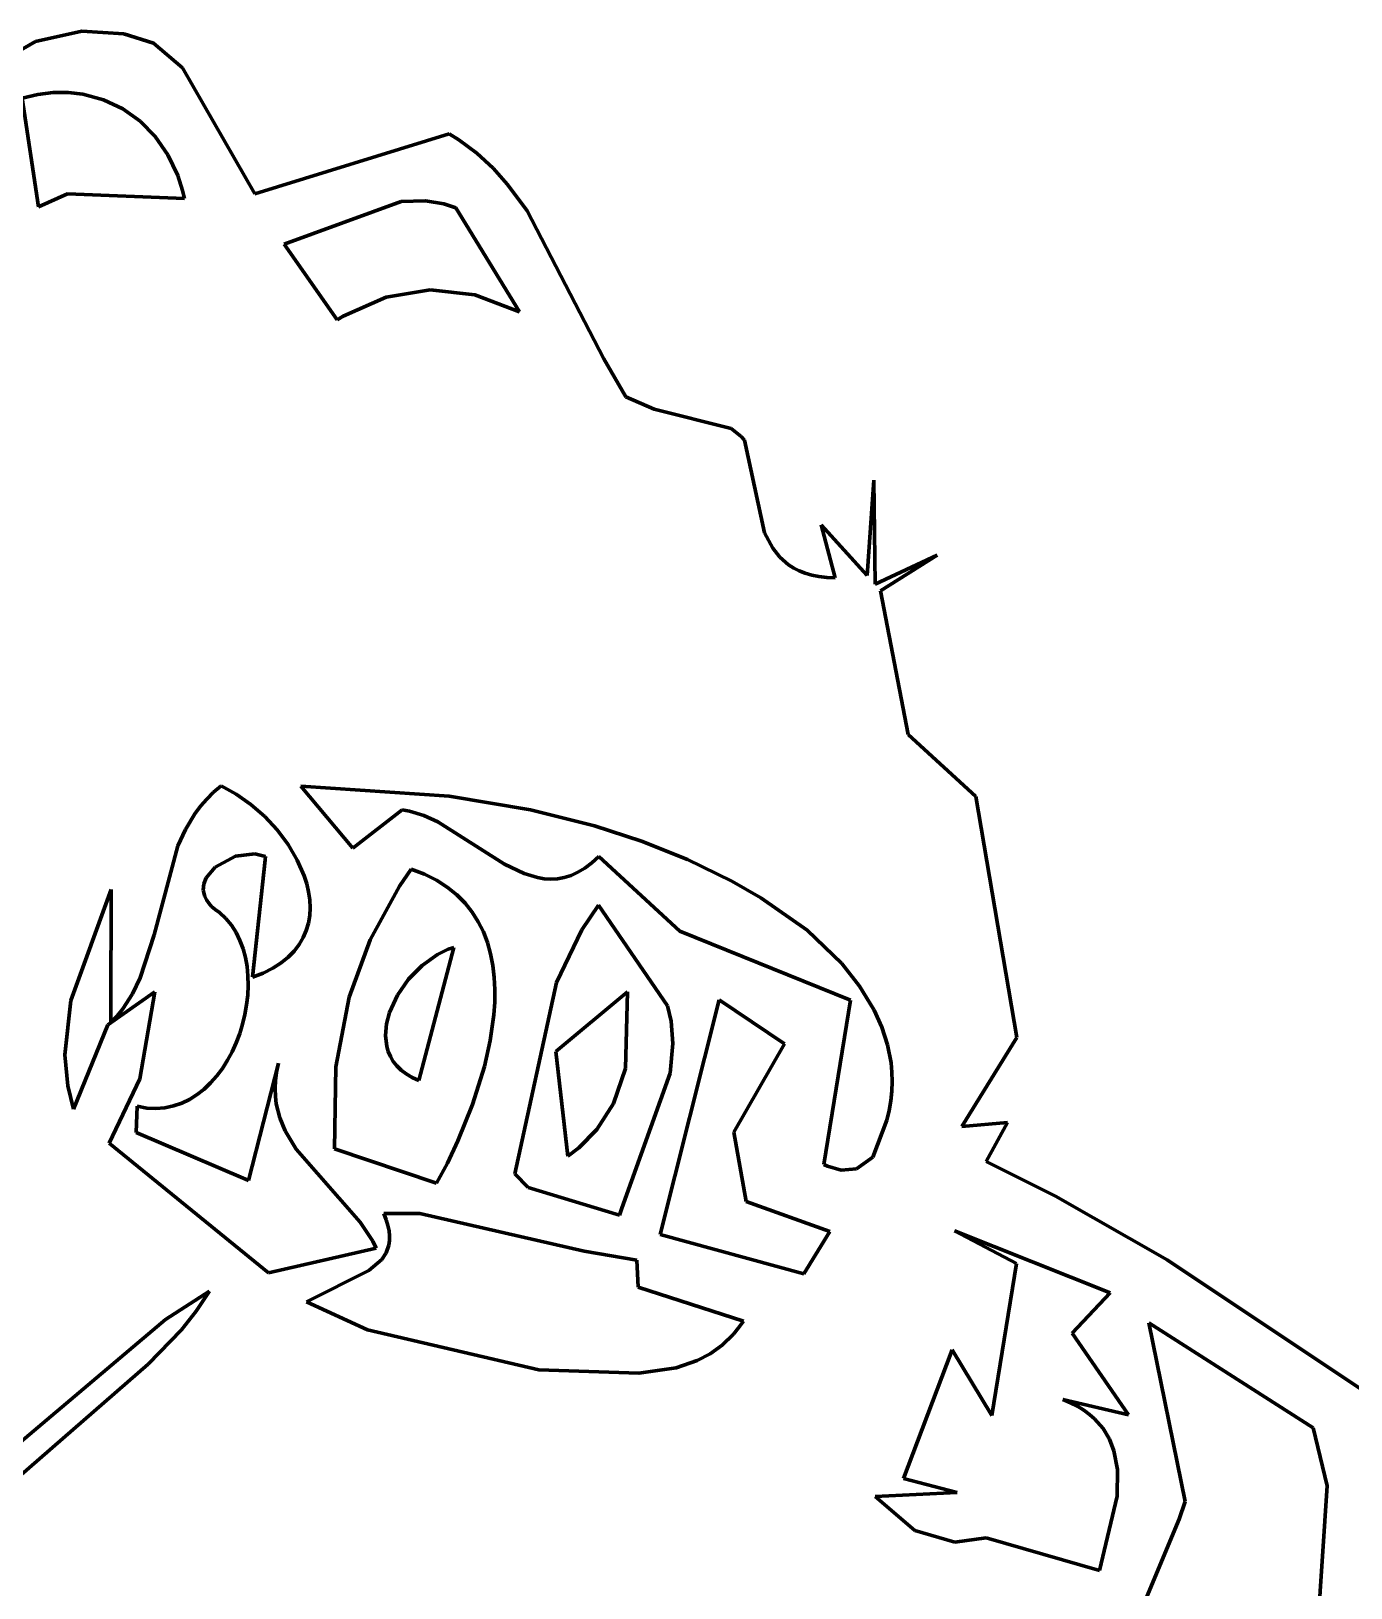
# Model space of a CAD drawing. Header units: millimetres. Extents: x 0 to 12.5, y 0 to 16.2.
# Drawn here: x 10.994 to 11.659, y 11.041 to 11.826 of the extents above; entities that cross this region are included whole.
import ezdxf

# ---------------------------------------------------------------- set-up
doc = ezdxf.new("R2010")
doc.units = ezdxf.units.MM
doc.layers.add('color#010101ff', color=7, linetype='CONTINUOUS', lineweight=100)
doc.layers.add('color#ffffffff', color=7, linetype='CONTINUOUS', lineweight=100)

msp = doc.modelspace()

# ---------------------------------------------------------------- linework, layer by layer
at = {"layer": 'color#010101ff'}
for p, q in [((10.99626, 11.8205), (11.01975, 11.8257)), ((11.01975, 11.8257), (11.0409, 11.8243)), ((11.0409, 11.8243), (11.05579, 11.81966)), ((10.97242, 11.80672), (10.99626, 11.8205)), ((11.05579, 11.81966), (11.0704, 11.80719)), ((11.0704, 11.80719), (11.10692, 11.74371)), ((10.99749, 11.7938), (10.98961, 11.7919)), ((10.98961, 11.7919), (10.99783, 11.73709)), ((11.00523, 11.79476), (10.99749, 11.7938)), ((11.0128, 11.79479), (11.00523, 11.79476)), ((11.02013, 11.79395), (11.0128, 11.79479)), ((11.0306, 11.79112), (11.02013, 11.79395)), ((11.04029, 11.78652), (11.0306, 11.79112)), ((11.04904, 11.78028), (11.04029, 11.78652)), ((11.05668, 11.77252), (11.04904, 11.78028)), ((11.06306, 11.76336), (11.05668, 11.77252)), ((11.10692, 11.74371), (11.20475, 11.774)), ((11.20475, 11.774), (11.20965, 11.77091)), ((11.20965, 11.77091), (11.2187, 11.76412)), ((11.06801, 11.75293), (11.06306, 11.76336)), ((11.2187, 11.76412), (11.22685, 11.7566)), ((11.07043, 11.74533), (11.06801, 11.75293)), ((11.22685, 11.7566), (11.23422, 11.74843)), ((11.07137, 11.74136), (11.07043, 11.74533)), ((11.23422, 11.74843), (11.24401, 11.73516)), ((10.99783, 11.73709), (11.01239, 11.7437)), ((11.01239, 11.7437), (11.07137, 11.74136)), ((11.18054, 11.73979), (11.12159, 11.71832)), ((11.19278, 11.74023), (11.18054, 11.73979)), ((11.20201, 11.73868), (11.19278, 11.74023)), ((11.20819, 11.73658), (11.20201, 11.73868)), ((11.24015, 11.68431), (11.20819, 11.73658)), ((11.24401, 11.73516), (11.28263, 11.66054)), ((11.12159, 11.71832), (11.14837, 11.68017)), ((11.15137, 11.68205), (11.17296, 11.69172)), ((11.17296, 11.69172), (11.19521, 11.6953)), ((11.19521, 11.6953), (11.21774, 11.69282)), ((11.21774, 11.69282), (11.24015, 11.68431)), ((11.14837, 11.68017), (11.15137, 11.68205)), ((11.28263, 11.66054), (11.29374, 11.64138)), ((11.29374, 11.64138), (11.30797, 11.63514)), ((11.30797, 11.63514), (11.34683, 11.6255)), ((11.34683, 11.6255), (11.35194, 11.62136)), ((11.35194, 11.62136), (11.35347, 11.61965)), ((11.35347, 11.61965), (11.36359, 11.57286)), ((11.41526, 11.55132), (11.41875, 11.59939)), ((11.41875, 11.59939), (11.41943, 11.54699)), ((11.36359, 11.57286), (11.36774, 11.56507)), ((11.39914, 11.55014), (11.39225, 11.57688)), ((11.39225, 11.57688), (11.41526, 11.55132)), ((11.36774, 11.56507), (11.37136, 11.56057)), ((11.37136, 11.56057), (11.37578, 11.55675)), ((11.37578, 11.55675), (11.37832, 11.55513)), ((11.41943, 11.54699), (11.45056, 11.56156)), ((11.45056, 11.56156), (11.42205, 11.54366)), ((11.37832, 11.55513), (11.38111, 11.55371)), ((11.38111, 11.55371), (11.38415, 11.55251)), ((11.38415, 11.55251), (11.38746, 11.55154)), ((11.38746, 11.55154), (11.39105, 11.55081)), ((11.39105, 11.55081), (11.39494, 11.55034)), ((11.39494, 11.55034), (11.39914, 11.55014)), ((11.42205, 11.54366), (11.43601, 11.47132)), ((11.43601, 11.47132), (11.47014, 11.44005)), ((11.08259, 11.4387), (11.07948, 11.43509)), ((11.08603, 11.44215), (11.08259, 11.4387)), ((11.08984, 11.44543), (11.08603, 11.44215)), ((11.09751, 11.44126), (11.08984, 11.44543)), ((11.10489, 11.43605), (11.09751, 11.44126)), ((11.13006, 11.44513), (11.15628, 11.41396)), ((11.20473, 11.44017), (11.13006, 11.44513)), ((11.24578, 11.43332), (11.20473, 11.44017)), ((11.47014, 11.44005), (11.49068, 11.31855)), ((11.07668, 11.43133), (11.07191, 11.42342)), ((11.07948, 11.43509), (11.07668, 11.43133)), ((11.11181, 11.42995), (11.10489, 11.43605)), ((11.15628, 11.41396), (11.18112, 11.43333)), ((11.18112, 11.43333), (11.18478, 11.43265)), ((11.18478, 11.43265), (11.19197, 11.43041)), ((11.19197, 11.43041), (11.199, 11.42721)), ((11.278, 11.42527), (11.24578, 11.43332)), ((11.07191, 11.42342), (11.06809, 11.41508)), ((11.11813, 11.42313), (11.11181, 11.42995)), ((11.12366, 11.41575), (11.11813, 11.42313)), ((11.199, 11.42721), (11.23267, 11.40598)), ((11.30165, 11.41754), (11.278, 11.42527)), ((11.06809, 11.41508), (11.05607, 11.37027)), ((11.12825, 11.40798), (11.12366, 11.41575)), ((11.32475, 11.40825), (11.30165, 11.41754)), ((11.0868, 11.4044), (11.09718, 11.4099)), ((11.09718, 11.4099), (11.10683, 11.41104)), ((11.11197, 11.40817), (11.10575, 11.34889)), ((11.10683, 11.41104), (11.11214, 11.4098)), ((11.11214, 11.4098), (11.11197, 11.40817)), ((11.13172, 11.39998), (11.12825, 11.40798)), ((11.27312, 11.40389), (11.27666, 11.40651)), ((11.27666, 11.40651), (11.28023, 11.40971)), ((11.28023, 11.40971), (11.32103, 11.37207)), ((11.34719, 11.39726), (11.32475, 11.40825)), ((11.08109, 11.39597), (11.08226, 11.399)), ((11.08226, 11.399), (11.0868, 11.4044)), ((11.13299, 11.39594), (11.13172, 11.39998)), ((11.18563, 11.40336), (11.17972, 11.39485)), ((11.19235, 11.40079), (11.18563, 11.40336)), ((11.19839, 11.39777), (11.19235, 11.40079)), ((11.23267, 11.40598), (11.24259, 11.40113)), ((11.24259, 11.40113), (11.24924, 11.39912)), ((11.24924, 11.39912), (11.25258, 11.39857)), ((11.25933, 11.39858), (11.26273, 11.39919)), ((11.26273, 11.39919), (11.26617, 11.40026)), ((11.26617, 11.40026), (11.26963, 11.40181)), ((11.26963, 11.40181), (11.27312, 11.40389)), ((11.03446, 11.39313), (11.01407, 11.3372)), ((11.03424, 11.33177), (11.03446, 11.39313)), ((11.08085, 11.3928), (11.08109, 11.39597)), ((11.08164, 11.38954), (11.08085, 11.3928)), ((11.13392, 11.3919), (11.13299, 11.39594)), ((11.1345, 11.38788), (11.13392, 11.3919)), ((11.17972, 11.39485), (11.1649, 11.36781)), ((11.20379, 11.39433), (11.19839, 11.39777)), ((11.20857, 11.39049), (11.20379, 11.39433)), ((11.25258, 11.39857), (11.25595, 11.39838)), ((11.25595, 11.39838), (11.25933, 11.39858)), ((11.36174, 11.38894), (11.34719, 11.39726)), ((11.08248, 11.38791), (11.08164, 11.38954)), ((11.08362, 11.38627), (11.08248, 11.38791)), ((11.08509, 11.38465), (11.08362, 11.38627)), ((11.08691, 11.38305), (11.08509, 11.38465)), ((11.08908, 11.38147), (11.08691, 11.38305)), ((11.13447, 11.38001), (11.13469, 11.38391)), ((11.13469, 11.38391), (11.1345, 11.38788)), ((11.21276, 11.38629), (11.20857, 11.39049)), ((11.21637, 11.38175), (11.21276, 11.38629)), ((11.27991, 11.38527), (11.27164, 11.37285)), ((11.31471, 11.33444), (11.27991, 11.38527)), ((11.38504, 11.37265), (11.36174, 11.38894)), ((11.09225, 11.37847), (11.08908, 11.38147)), ((11.09501, 11.37512), (11.09225, 11.37847)), ((11.09736, 11.37145), (11.09501, 11.37512)), ((11.13277, 11.37246), (11.13384, 11.37618)), ((11.13384, 11.37618), (11.13447, 11.38001)), ((11.21944, 11.3769), (11.21637, 11.38175)), ((11.22199, 11.37176), (11.21944, 11.3769)), ((11.05607, 11.37027), (11.04915, 11.34858)), ((11.09932, 11.3675), (11.09736, 11.37145)), ((11.10089, 11.3633), (11.09932, 11.3675)), ((11.1292, 11.36542), (11.13123, 11.36887)), ((11.13123, 11.36887), (11.13277, 11.37246)), ((11.1649, 11.36781), (11.15445, 11.33893)), ((11.22404, 11.36636), (11.22199, 11.37176)), ((11.27164, 11.37285), (11.25883, 11.34629)), ((11.32103, 11.37207), (11.40687, 11.33735)), ((11.40256, 11.35582), (11.38504, 11.37265)), ((11.10208, 11.35889), (11.10089, 11.3633)), ((11.12362, 11.35903), (11.12668, 11.36213)), ((11.12668, 11.36213), (11.1292, 11.36542)), ((11.20709, 11.36394), (11.18949, 11.29695)), ((11.19113, 11.35491), (11.19887, 11.36041)), ((11.19887, 11.36041), (11.20432, 11.36301)), ((11.20432, 11.36301), (11.20709, 11.36394)), ((11.22561, 11.36072), (11.22404, 11.36636)), ((11.22674, 11.35489), (11.22561, 11.36072)), ((11.10291, 11.35431), (11.10208, 11.35889)), ((11.10337, 11.3496), (11.10291, 11.35431)), ((11.11111, 11.35104), (11.11586, 11.35347)), ((11.11586, 11.35347), (11.12003, 11.35614)), ((11.12003, 11.35614), (11.12362, 11.35903)), ((11.18426, 11.34791), (11.19113, 11.35491)), ((11.22745, 11.34887), (11.22674, 11.35489)), ((11.41152, 11.34448), (11.40256, 11.35582)), ((11.04915, 11.34858), (11.04521, 11.34054)), ((11.10328, 11.3399), (11.10349, 11.34478)), ((11.10349, 11.34478), (11.10337, 11.3496)), ((11.10575, 11.34889), (11.11111, 11.35104)), ((11.17866, 11.33986), (11.18426, 11.34791)), ((11.22775, 11.3427), (11.22745, 11.34887)), ((11.25883, 11.34629), (11.2379, 11.24988)), ((11.41887, 11.3323), (11.41152, 11.34448)), ((11.01407, 11.3372), (11.01114, 11.30985)), ((11.03283, 11.32488), (11.05648, 11.34161)), ((11.04521, 11.34054), (11.0403, 11.333)), ((11.05648, 11.34161), (11.04885, 11.29775)), ((11.10273, 11.335), (11.10328, 11.3399)), ((11.15445, 11.33893), (11.14769, 11.3037)), ((11.1747, 11.33123), (11.17866, 11.33986)), ((11.22726, 11.33), (11.22768, 11.3364)), ((11.22768, 11.3364), (11.22775, 11.3427)), ((11.25847, 11.31142), (11.29453, 11.34153)), ((11.29453, 11.34153), (11.29351, 11.30287)), ((11.34073, 11.33762), (11.3111, 11.21928)), ((11.37375, 11.31538), (11.34073, 11.33762)), ((11.40687, 11.33735), (11.39346, 11.25461)), ((11.03422, 11.32607), (11.03424, 11.33177)), ((11.03742, 11.32945), (11.03422, 11.32607)), ((11.0403, 11.333), (11.03742, 11.32945)), ((11.10068, 11.32525), (11.10186, 11.3301)), ((11.10186, 11.3301), (11.10273, 11.335)), ((11.17317, 11.32539), (11.1747, 11.33123)), ((11.22547, 11.31702), (11.22726, 11.33)), ((11.31653, 11.32678), (11.31471, 11.33444)), ((11.42271, 11.32376), (11.41887, 11.3323)), ((11.01546, 11.28245), (11.03283, 11.32488)), ((11.09744, 11.31584), (11.09921, 11.32049)), ((11.09921, 11.32049), (11.10068, 11.32525)), ((11.17266, 11.31963), (11.17317, 11.32539)), ((11.31751, 11.31546), (11.31653, 11.32678)), ((11.42558, 11.3149), (11.42271, 11.32376)), ((11.09539, 11.31136), (11.09744, 11.31584)), ((11.17329, 11.3141), (11.17266, 11.31963)), ((11.17407, 11.31146), (11.17329, 11.3141)), ((11.22257, 11.30397), (11.22547, 11.31702)), ((11.31612, 11.30064), (11.31751, 11.31546)), ((11.34817, 11.27083), (11.37375, 11.31538)), ((11.42738, 11.30576), (11.42558, 11.3149)), ((11.49068, 11.31855), (11.46305, 11.27377)), ((11.01114, 11.30985), (11.01258, 11.29417)), ((11.09049, 11.303), (11.09307, 11.30706)), ((11.09307, 11.30706), (11.09539, 11.31136)), ((11.11875, 11.30562), (11.1036, 11.24656)), ((11.11783, 11.30115), (11.11875, 11.30562)), ((11.17517, 11.30893), (11.17407, 11.31146)), ((11.17662, 11.30652), (11.17517, 11.30893)), ((11.17842, 11.30426), (11.17662, 11.30652)), ((11.26455, 11.25878), (11.25847, 11.31142)), ((11.42784, 11.30109), (11.42738, 11.30576)), ((11.04885, 11.29775), (11.03354, 11.26527)), ((11.08458, 11.2957), (11.08765, 11.2992)), ((11.08765, 11.2992), (11.09049, 11.303)), ((11.11708, 11.29278), (11.11728, 11.29687)), ((11.11728, 11.29687), (11.11783, 11.30115)), ((11.14769, 11.3037), (11.14699, 11.26251)), ((11.1806, 11.30215), (11.17842, 11.30426)), ((11.18316, 11.30022), (11.1806, 11.30215)), ((11.18612, 11.29848), (11.18316, 11.30022)), ((11.18949, 11.29695), (11.18612, 11.29848)), ((11.21657, 11.28472), (11.22257, 11.30397)), ((11.29351, 11.30287), (11.28757, 11.28532)), ((11.2917, 11.23254), (11.31612, 11.30064)), ((11.428, 11.29636), (11.42784, 11.30109)), ((11.01258, 11.29417), (11.01546, 11.28245)), ((11.07398, 11.28739), (11.07773, 11.28976)), ((11.07773, 11.28976), (11.08127, 11.29254)), ((11.08127, 11.29254), (11.08458, 11.2957)), ((11.11721, 11.28886), (11.11708, 11.29278)), ((11.11764, 11.2851), (11.11721, 11.28886)), ((11.42733, 11.28672), (11.42783, 11.29157)), ((11.42783, 11.29157), (11.428, 11.29636)), ((11.04704, 11.27076), (11.04752, 11.2839)), ((11.04752, 11.2839), (11.05236, 11.28302)), ((11.05236, 11.28302), (11.05703, 11.28278)), ((11.05703, 11.28278), (11.06154, 11.28313)), ((11.06154, 11.28313), (11.06588, 11.28404)), ((11.06588, 11.28404), (11.07003, 11.28548)), ((11.07003, 11.28548), (11.07398, 11.28739)), ((11.11936, 11.27802), (11.11764, 11.2851)), ((11.20919, 11.2665), (11.21657, 11.28472)), ((11.28757, 11.28532), (11.27922, 11.27219)), ((11.42528, 11.27687), (11.42649, 11.28182)), ((11.42649, 11.28182), (11.42733, 11.28672)), ((11.12208, 11.27144), (11.11936, 11.27802)), ((11.41827, 11.25825), (11.42528, 11.27687)), ((11.46305, 11.27377), (11.48596, 11.2758)), ((11.48596, 11.2758), (11.47534, 11.25603)), ((11.10209, 11.24721), (11.04704, 11.27076)), ((11.12765, 11.26231), (11.12208, 11.27144)), ((11.20383, 11.25529), (11.20919, 11.2665)), ((11.27922, 11.27219), (11.27004, 11.26293)), ((11.35443, 11.23591), (11.34817, 11.27083)), ((11.03354, 11.26527), (11.11376, 11.19999)), ((11.15997, 11.22551), (11.12765, 11.26231)), ((11.14699, 11.26251), (11.19833, 11.24508)), ((11.27004, 11.26293), (11.26455, 11.25878)), ((11.40989, 11.25241), (11.41827, 11.25825)), ((11.19833, 11.24508), (11.20383, 11.25529)), ((11.2379, 11.24988), (11.24449, 11.24293)), ((11.39346, 11.25461), (11.39531, 11.25371)), ((11.39531, 11.25371), (11.40227, 11.2517)), ((11.40227, 11.2517), (11.40989, 11.25241)), ((11.47534, 11.25603), (11.51016, 11.23854)), ((11.1036, 11.24656), (11.10209, 11.24721)), ((11.24449, 11.24293), (11.29064, 11.22897)), ((11.39654, 11.22082), (11.35443, 11.23591)), ((11.51016, 11.23854), (11.56645, 11.20648)), ((11.18997, 11.22991), (11.17182, 11.22979)), ((11.17182, 11.22979), (11.17302, 11.22668)), ((11.17302, 11.22668), (11.17389, 11.22377)), ((11.27279, 11.21087), (11.18997, 11.22991)), ((11.29064, 11.22897), (11.2917, 11.23254)), ((11.16622, 11.21585), (11.15997, 11.22551)), ((11.17389, 11.22377), (11.17444, 11.22106)), ((11.17444, 11.22106), (11.17469, 11.21853)), ((11.17469, 11.21853), (11.17465, 11.21618)), ((11.3111, 11.21928), (11.38351, 11.19938)), ((11.38351, 11.19938), (11.39654, 11.22082)), ((11.45941, 11.22105), (11.49066, 11.20474)), ((11.53771, 11.18996), (11.45941, 11.22105)), ((11.11376, 11.19999), (11.16797, 11.2124)), ((11.16797, 11.2124), (11.16622, 11.21585)), ((11.17435, 11.21398), (11.173, 11.21005)), ((11.17465, 11.21618), (11.17435, 11.21398)), ((11.29938, 11.20628), (11.27279, 11.21087)), ((11.17079, 11.20665), (11.16431, 11.20111)), ((11.173, 11.21005), (11.17079, 11.20665)), ((11.29996, 11.19268), (11.29938, 11.20628)), ((11.49066, 11.20474), (11.47819, 11.12799)), ((11.56645, 11.20648), (11.79285, 11.05524)), ((11.16431, 11.20111), (11.13294, 11.18533)), ((11.08402, 11.19077), (11.06178, 11.17647)), ((11.07737, 11.1807), (11.08402, 11.19077)), ((11.35305, 11.17566), (11.29996, 11.19268)), ((11.51861, 11.1695), (11.53771, 11.18996)), ((11.06991, 11.17127), (11.07737, 11.1807)), ((11.13294, 11.18533), (11.16369, 11.17123)), ((11.06178, 11.17647), (10.93608, 11.07024)), ((11.05312, 11.15388), (11.06991, 11.17127)), ((11.16369, 11.17123), (11.24991, 11.15106)), ((11.34797, 11.16902), (11.35058, 11.17218)), ((11.35058, 11.17218), (11.35305, 11.17566)), ((11.55718, 11.17484), (11.57547, 11.08481)), ((11.64007, 11.1218), (11.55718, 11.17484)), ((11.33622, 11.15915), (11.34234, 11.16355)), ((11.34234, 11.16355), (11.34797, 11.16902)), ((11.54701, 11.12844), (11.51861, 11.1695)), ((11.31918, 11.15212), (11.32968, 11.15571)), ((11.32968, 11.15571), (11.33622, 11.15915)), ((11.45823, 11.16113), (11.45537, 11.15358)), ((11.47819, 11.12799), (11.45823, 11.16113)), ((10.98794, 11.09723), (11.05312, 11.15388)), ((11.24991, 11.15106), (11.30038, 11.14946)), ((11.30038, 11.14946), (11.31918, 11.15212)), ((11.45537, 11.15358), (11.43361, 11.09625)), ((11.51773, 11.13447), (11.51386, 11.13607)), ((11.51386, 11.13607), (11.54701, 11.12844)), ((11.52125, 11.1327), (11.51773, 11.13447)), ((11.52445, 11.13075), (11.52125, 11.1327)), ((11.52733, 11.12865), (11.52445, 11.13075)), ((11.52991, 11.1264), (11.52733, 11.12865)), ((11.5342, 11.12148), (11.52991, 11.1264)), ((11.53742, 11.11607), (11.5342, 11.12148)), ((11.64712, 11.0926), (11.64007, 11.1218)), ((11.53967, 11.11023), (11.53742, 11.11607)), ((11.54144, 11.10083), (11.53967, 11.11023)), ((11.54131, 11.08745), (11.54144, 11.10083)), ((11.43361, 11.09625), (11.46076, 11.08933)), ((11.46076, 11.08933), (11.41931, 11.08733)), ((11.41931, 11.08733), (11.43936, 11.07012)), ((11.53235, 11.05002), (11.54131, 11.08745)), ((11.64186, 11.01432), (11.64712, 11.0926)), ((11.57547, 11.08481), (11.57252, 11.07582)), ((11.43936, 11.07012), (11.45955, 11.06417)), ((11.57252, 11.07582), (11.55187, 11.02631)), ((11.45955, 11.06417), (11.47536, 11.06647)), ((11.47536, 11.06647), (11.53235, 11.05002))]:
    msp.add_line(p, q, dxfattribs=at)
at = {"layer": 'color#ffffffff'}
for p, q in [((11.01975, 11.8257), (10.99626, 11.8205)), ((11.0409, 11.8243), (11.01975, 11.8257)), ((11.05579, 11.81966), (11.0409, 11.8243)), ((10.99626, 11.8205), (10.97242, 11.80672)), ((11.0704, 11.80719), (11.05579, 11.81966)), ((11.10692, 11.74371), (11.0704, 11.80719)), ((10.98961, 11.7919), (10.99749, 11.7938)), ((10.99783, 11.73709), (10.98961, 11.7919)), ((10.99749, 11.7938), (11.00523, 11.79476)), ((11.00523, 11.79476), (11.0128, 11.79479)), ((11.0128, 11.79479), (11.02013, 11.79395)), ((11.02013, 11.79395), (11.0306, 11.79112)), ((11.0306, 11.79112), (11.04029, 11.78652)), ((11.04029, 11.78652), (11.04904, 11.78028)), ((11.04904, 11.78028), (11.05668, 11.77252)), ((11.05668, 11.77252), (11.06306, 11.76336)), ((11.20475, 11.774), (11.10692, 11.74371)), ((11.20965, 11.77091), (11.20475, 11.774)), ((11.2187, 11.76412), (11.20965, 11.77091)), ((11.06306, 11.76336), (11.06801, 11.75293)), ((11.22685, 11.7566), (11.2187, 11.76412)), ((11.06801, 11.75293), (11.07043, 11.74533)), ((11.23422, 11.74843), (11.22685, 11.7566)), ((11.07043, 11.74533), (11.07137, 11.74136)), ((11.24401, 11.73516), (11.23422, 11.74843)), ((11.01239, 11.7437), (10.99783, 11.73709)), ((11.07137, 11.74136), (11.01239, 11.7437)), ((11.12159, 11.71832), (11.18054, 11.73979)), ((11.18054, 11.73979), (11.19278, 11.74023)), ((11.19278, 11.74023), (11.20201, 11.73868)), ((11.20201, 11.73868), (11.20819, 11.73658)), ((11.20819, 11.73658), (11.24015, 11.68431)), ((11.28263, 11.66054), (11.24401, 11.73516)), ((11.14837, 11.68017), (11.12159, 11.71832)), ((11.17296, 11.69172), (11.15137, 11.68205)), ((11.19521, 11.6953), (11.17296, 11.69172)), ((11.21774, 11.69282), (11.19521, 11.6953)), ((11.24015, 11.68431), (11.21774, 11.69282)), ((11.15137, 11.68205), (11.14837, 11.68017)), ((11.29374, 11.64138), (11.28263, 11.66054)), ((11.30797, 11.63514), (11.29374, 11.64138)), ((11.34683, 11.6255), (11.30797, 11.63514)), ((11.35194, 11.62136), (11.34683, 11.6255)), ((11.35347, 11.61965), (11.35194, 11.62136)), ((11.36359, 11.57286), (11.35347, 11.61965)), ((11.41875, 11.59939), (11.41526, 11.55132)), ((11.41943, 11.54699), (11.41875, 11.59939)), ((11.36774, 11.56507), (11.36359, 11.57286)), ((11.41526, 11.55132), (11.39225, 11.57688)), ((11.39225, 11.57688), (11.39914, 11.55014)), ((11.37136, 11.56057), (11.36774, 11.56507)), ((11.37578, 11.55675), (11.37136, 11.56057)), ((11.37832, 11.55513), (11.37578, 11.55675)), ((11.45056, 11.56156), (11.41943, 11.54699)), ((11.42205, 11.54366), (11.45056, 11.56156)), ((11.38111, 11.55371), (11.37832, 11.55513)), ((11.38415, 11.55251), (11.38111, 11.55371)), ((11.38746, 11.55154), (11.38415, 11.55251)), ((11.39105, 11.55081), (11.38746, 11.55154)), ((11.39494, 11.55034), (11.39105, 11.55081)), ((11.39914, 11.55014), (11.39494, 11.55034)), ((11.43601, 11.47132), (11.42205, 11.54366)), ((11.47014, 11.44005), (11.43601, 11.47132)), ((11.07948, 11.43509), (11.08259, 11.4387)), ((11.08259, 11.4387), (11.08603, 11.44215)), ((11.08603, 11.44215), (11.08984, 11.44543)), ((11.08984, 11.44543), (11.09751, 11.44126)), ((11.09751, 11.44126), (11.10489, 11.43605)), ((11.13006, 11.44513), (11.20473, 11.44017)), ((11.15628, 11.41396), (11.13006, 11.44513)), ((11.20473, 11.44017), (11.24578, 11.43332)), ((11.49068, 11.31855), (11.47014, 11.44005)), ((11.07191, 11.42342), (11.07668, 11.43133)), ((11.07668, 11.43133), (11.07948, 11.43509)), ((11.10489, 11.43605), (11.11181, 11.42995)), ((11.18112, 11.43333), (11.15628, 11.41396)), ((11.18478, 11.43265), (11.18112, 11.43333)), ((11.19197, 11.43041), (11.18478, 11.43265)), ((11.199, 11.42721), (11.19197, 11.43041)), ((11.24578, 11.43332), (11.278, 11.42527)), ((11.06809, 11.41508), (11.07191, 11.42342)), ((11.11181, 11.42995), (11.11813, 11.42313)), ((11.11813, 11.42313), (11.12366, 11.41575)), ((11.23267, 11.40598), (11.199, 11.42721)), ((11.278, 11.42527), (11.30165, 11.41754)), ((11.05607, 11.37027), (11.06809, 11.41508)), ((11.12366, 11.41575), (11.12825, 11.40798)), ((11.30165, 11.41754), (11.32475, 11.40825)), ((11.09718, 11.4099), (11.0868, 11.4044)), ((11.10683, 11.41104), (11.09718, 11.4099)), ((11.10575, 11.34889), (11.11197, 11.40817)), ((11.11214, 11.4098), (11.10683, 11.41104)), ((11.11197, 11.40817), (11.11214, 11.4098)), ((11.12825, 11.40798), (11.13172, 11.39998)), ((11.27666, 11.40651), (11.27312, 11.40389)), ((11.28023, 11.40971), (11.27666, 11.40651)), ((11.32103, 11.37207), (11.28023, 11.40971)), ((11.32475, 11.40825), (11.34719, 11.39726)), ((11.08226, 11.399), (11.08109, 11.39597)), ((11.0868, 11.4044), (11.08226, 11.399)), ((11.13172, 11.39998), (11.13299, 11.39594)), ((11.17972, 11.39485), (11.18563, 11.40336)), ((11.18563, 11.40336), (11.19235, 11.40079)), ((11.19235, 11.40079), (11.19839, 11.39777)), ((11.24259, 11.40113), (11.23267, 11.40598)), ((11.24924, 11.39912), (11.24259, 11.40113)), ((11.25258, 11.39857), (11.24924, 11.39912)), ((11.26273, 11.39919), (11.25933, 11.39858)), ((11.26617, 11.40026), (11.26273, 11.39919)), ((11.26963, 11.40181), (11.26617, 11.40026)), ((11.27312, 11.40389), (11.26963, 11.40181)), ((11.01407, 11.3372), (11.03446, 11.39313)), ((11.03446, 11.39313), (11.03424, 11.33177)), ((11.08109, 11.39597), (11.08085, 11.3928)), ((11.08085, 11.3928), (11.08164, 11.38954)), ((11.13299, 11.39594), (11.13392, 11.3919)), ((11.13392, 11.3919), (11.1345, 11.38788)), ((11.1649, 11.36781), (11.17972, 11.39485)), ((11.19839, 11.39777), (11.20379, 11.39433)), ((11.20379, 11.39433), (11.20857, 11.39049)), ((11.25595, 11.39838), (11.25258, 11.39857)), ((11.25933, 11.39858), (11.25595, 11.39838)), ((11.34719, 11.39726), (11.36174, 11.38894)), ((11.08164, 11.38954), (11.08248, 11.38791)), ((11.08248, 11.38791), (11.08362, 11.38627)), ((11.08362, 11.38627), (11.08509, 11.38465)), ((11.08509, 11.38465), (11.08691, 11.38305)), ((11.08691, 11.38305), (11.08908, 11.38147)), ((11.13469, 11.38391), (11.13447, 11.38001)), ((11.1345, 11.38788), (11.13469, 11.38391)), ((11.20857, 11.39049), (11.21276, 11.38629)), ((11.21276, 11.38629), (11.21637, 11.38175)), ((11.27164, 11.37285), (11.27991, 11.38527)), ((11.27991, 11.38527), (11.31471, 11.33444)), ((11.36174, 11.38894), (11.38504, 11.37265)), ((11.08908, 11.38147), (11.09225, 11.37847)), ((11.09225, 11.37847), (11.09501, 11.37512)), ((11.09501, 11.37512), (11.09736, 11.37145)), ((11.13384, 11.37618), (11.13277, 11.37246)), ((11.13447, 11.38001), (11.13384, 11.37618)), ((11.21637, 11.38175), (11.21944, 11.3769)), ((11.21944, 11.3769), (11.22199, 11.37176)), ((11.04915, 11.34858), (11.05607, 11.37027)), ((11.09736, 11.37145), (11.09932, 11.3675)), ((11.09932, 11.3675), (11.10089, 11.3633)), ((11.13123, 11.36887), (11.1292, 11.36542)), ((11.13277, 11.37246), (11.13123, 11.36887)), ((11.15445, 11.33893), (11.1649, 11.36781)), ((11.22199, 11.37176), (11.22404, 11.36636)), ((11.25883, 11.34629), (11.27164, 11.37285)), ((11.40687, 11.33735), (11.32103, 11.37207)), ((11.38504, 11.37265), (11.40256, 11.35582)), ((11.10089, 11.3633), (11.10208, 11.35889)), ((11.12668, 11.36213), (11.12362, 11.35903)), ((11.1292, 11.36542), (11.12668, 11.36213)), ((11.18949, 11.29695), (11.20709, 11.36394)), ((11.19887, 11.36041), (11.19113, 11.35491)), ((11.20432, 11.36301), (11.19887, 11.36041)), ((11.20709, 11.36394), (11.20432, 11.36301)), ((11.22404, 11.36636), (11.22561, 11.36072)), ((11.22561, 11.36072), (11.22674, 11.35489)), ((11.10208, 11.35889), (11.10291, 11.35431)), ((11.10291, 11.35431), (11.10337, 11.3496)), ((11.11586, 11.35347), (11.11111, 11.35104)), ((11.12003, 11.35614), (11.11586, 11.35347)), ((11.12362, 11.35903), (11.12003, 11.35614)), ((11.19113, 11.35491), (11.18426, 11.34791)), ((11.22674, 11.35489), (11.22745, 11.34887)), ((11.40256, 11.35582), (11.41152, 11.34448)), ((11.04521, 11.34054), (11.04915, 11.34858)), ((11.10349, 11.34478), (11.10328, 11.3399)), ((11.10337, 11.3496), (11.10349, 11.34478)), ((11.11111, 11.35104), (11.10575, 11.34889)), ((11.18426, 11.34791), (11.17866, 11.33986)), ((11.22745, 11.34887), (11.22775, 11.3427)), ((11.2379, 11.24988), (11.25883, 11.34629)), ((11.41152, 11.34448), (11.41887, 11.3323)), ((11.01114, 11.30985), (11.01407, 11.3372)), ((11.05648, 11.34161), (11.03283, 11.32488)), ((11.0403, 11.333), (11.04521, 11.34054)), ((11.04885, 11.29775), (11.05648, 11.34161)), ((11.10328, 11.3399), (11.10273, 11.335)), ((11.14769, 11.3037), (11.15445, 11.33893)), ((11.17866, 11.33986), (11.1747, 11.33123)), ((11.22768, 11.3364), (11.22726, 11.33)), ((11.22775, 11.3427), (11.22768, 11.3364)), ((11.29453, 11.34153), (11.25847, 11.31142)), ((11.29351, 11.30287), (11.29453, 11.34153)), ((11.3111, 11.21928), (11.34073, 11.33762)), ((11.34073, 11.33762), (11.37375, 11.31538)), ((11.39346, 11.25461), (11.40687, 11.33735)), ((11.03424, 11.33177), (11.03422, 11.32607)), ((11.03422, 11.32607), (11.03742, 11.32945)), ((11.03742, 11.32945), (11.0403, 11.333)), ((11.10186, 11.3301), (11.10068, 11.32525)), ((11.10273, 11.335), (11.10186, 11.3301)), ((11.1747, 11.33123), (11.17317, 11.32539)), ((11.22726, 11.33), (11.22547, 11.31702)), ((11.31471, 11.33444), (11.31653, 11.32678)), ((11.41887, 11.3323), (11.42271, 11.32376)), ((11.03283, 11.32488), (11.01546, 11.28245)), ((11.09921, 11.32049), (11.09744, 11.31584)), ((11.10068, 11.32525), (11.09921, 11.32049)), ((11.17317, 11.32539), (11.17266, 11.31963)), ((11.31653, 11.32678), (11.31751, 11.31546)), ((11.42271, 11.32376), (11.42558, 11.3149)), ((11.09744, 11.31584), (11.09539, 11.31136)), ((11.17266, 11.31963), (11.17329, 11.3141)), ((11.17329, 11.3141), (11.17407, 11.31146)), ((11.22547, 11.31702), (11.22257, 11.30397)), ((11.31751, 11.31546), (11.31612, 11.30064)), ((11.37375, 11.31538), (11.34817, 11.27083)), ((11.42558, 11.3149), (11.42738, 11.30576)), ((11.46305, 11.27377), (11.49068, 11.31855)), ((11.01258, 11.29417), (11.01114, 11.30985)), ((11.09307, 11.30706), (11.09049, 11.303)), ((11.09539, 11.31136), (11.09307, 11.30706)), ((11.1036, 11.24656), (11.11875, 11.30562)), ((11.11875, 11.30562), (11.11783, 11.30115)), ((11.17407, 11.31146), (11.17517, 11.30893)), ((11.17517, 11.30893), (11.17662, 11.30652)), ((11.17662, 11.30652), (11.17842, 11.30426)), ((11.25847, 11.31142), (11.26455, 11.25878)), ((11.42738, 11.30576), (11.42784, 11.30109)), ((11.03354, 11.26527), (11.04885, 11.29775)), ((11.08765, 11.2992), (11.08458, 11.2957)), ((11.09049, 11.303), (11.08765, 11.2992)), ((11.11728, 11.29687), (11.11708, 11.29278)), ((11.11783, 11.30115), (11.11728, 11.29687)), ((11.14699, 11.26251), (11.14769, 11.3037)), ((11.17842, 11.30426), (11.1806, 11.30215)), ((11.1806, 11.30215), (11.18316, 11.30022)), ((11.18316, 11.30022), (11.18612, 11.29848)), ((11.18612, 11.29848), (11.18949, 11.29695)), ((11.22257, 11.30397), (11.21657, 11.28472)), ((11.28757, 11.28532), (11.29351, 11.30287)), ((11.31612, 11.30064), (11.2917, 11.23254)), ((11.42784, 11.30109), (11.428, 11.29636)), ((11.01546, 11.28245), (11.01258, 11.29417)), ((11.07773, 11.28976), (11.07398, 11.28739)), ((11.08127, 11.29254), (11.07773, 11.28976)), ((11.08458, 11.2957), (11.08127, 11.29254)), ((11.11708, 11.29278), (11.11721, 11.28886)), ((11.11721, 11.28886), (11.11764, 11.2851)), ((11.42783, 11.29157), (11.42733, 11.28672)), ((11.428, 11.29636), (11.42783, 11.29157)), ((11.04752, 11.2839), (11.04704, 11.27076)), ((11.05236, 11.28302), (11.04752, 11.2839)), ((11.05703, 11.28278), (11.05236, 11.28302)), ((11.06154, 11.28313), (11.05703, 11.28278)), ((11.06588, 11.28404), (11.06154, 11.28313)), ((11.07003, 11.28548), (11.06588, 11.28404)), ((11.07398, 11.28739), (11.07003, 11.28548)), ((11.11764, 11.2851), (11.11936, 11.27802)), ((11.21657, 11.28472), (11.20919, 11.2665)), ((11.27922, 11.27219), (11.28757, 11.28532)), ((11.42649, 11.28182), (11.42528, 11.27687)), ((11.42733, 11.28672), (11.42649, 11.28182)), ((11.11936, 11.27802), (11.12208, 11.27144)), ((11.42528, 11.27687), (11.41827, 11.25825)), ((11.48596, 11.2758), (11.46305, 11.27377)), ((11.47534, 11.25603), (11.48596, 11.2758)), ((11.04704, 11.27076), (11.10209, 11.24721)), ((11.12208, 11.27144), (11.12765, 11.26231)), ((11.20919, 11.2665), (11.20383, 11.25529)), ((11.27004, 11.26293), (11.27922, 11.27219)), ((11.34817, 11.27083), (11.35443, 11.23591)), ((11.11376, 11.19999), (11.03354, 11.26527)), ((11.12765, 11.26231), (11.15997, 11.22551)), ((11.19833, 11.24508), (11.14699, 11.26251)), ((11.26455, 11.25878), (11.27004, 11.26293)), ((11.41827, 11.25825), (11.40989, 11.25241)), ((11.20383, 11.25529), (11.19833, 11.24508)), ((11.24449, 11.24293), (11.2379, 11.24988)), ((11.39531, 11.25371), (11.39346, 11.25461)), ((11.40227, 11.2517), (11.39531, 11.25371)), ((11.40989, 11.25241), (11.40227, 11.2517)), ((11.51016, 11.23854), (11.47534, 11.25603)), ((11.10209, 11.24721), (11.1036, 11.24656)), ((11.29064, 11.22897), (11.24449, 11.24293)), ((11.35443, 11.23591), (11.39654, 11.22082)), ((11.56645, 11.20648), (11.51016, 11.23854)), ((11.17182, 11.22979), (11.18997, 11.22991)), ((11.17302, 11.22668), (11.17182, 11.22979)), ((11.17389, 11.22377), (11.17302, 11.22668)), ((11.18997, 11.22991), (11.27279, 11.21087)), ((11.2917, 11.23254), (11.29064, 11.22897)), ((11.15997, 11.22551), (11.16622, 11.21585)), ((11.17444, 11.22106), (11.17389, 11.22377)), ((11.17469, 11.21853), (11.17444, 11.22106)), ((11.17465, 11.21618), (11.17469, 11.21853)), ((11.38351, 11.19938), (11.3111, 11.21928)), ((11.39654, 11.22082), (11.38351, 11.19938)), ((11.45941, 11.22105), (11.53771, 11.18996)), ((11.49066, 11.20474), (11.45941, 11.22105)), ((11.16797, 11.2124), (11.11376, 11.19999)), ((11.16622, 11.21585), (11.16797, 11.2124)), ((11.173, 11.21005), (11.17435, 11.21398)), ((11.17435, 11.21398), (11.17465, 11.21618)), ((11.27279, 11.21087), (11.29938, 11.20628)), ((11.16431, 11.20111), (11.17079, 11.20665)), ((11.17079, 11.20665), (11.173, 11.21005)), ((11.29938, 11.20628), (11.29996, 11.19268)), ((11.47819, 11.12799), (11.49066, 11.20474)), ((11.79285, 11.05524), (11.56645, 11.20648)), ((11.13294, 11.18533), (11.16431, 11.20111)), ((11.06178, 11.17647), (11.08402, 11.19077)), ((11.08402, 11.19077), (11.07737, 11.1807)), ((11.29996, 11.19268), (11.35305, 11.17566)), ((11.53771, 11.18996), (11.51861, 11.1695)), ((11.07737, 11.1807), (11.06991, 11.17127)), ((11.16369, 11.17123), (11.13294, 11.18533)), ((10.93608, 11.07024), (11.06178, 11.17647)), ((11.06991, 11.17127), (11.05312, 11.15388)), ((11.24991, 11.15106), (11.16369, 11.17123)), ((11.35058, 11.17218), (11.34797, 11.16902)), ((11.35305, 11.17566), (11.35058, 11.17218)), ((11.55718, 11.17484), (11.64007, 11.1218)), ((11.57547, 11.08481), (11.55718, 11.17484)), ((11.34234, 11.16355), (11.33622, 11.15915)), ((11.34797, 11.16902), (11.34234, 11.16355)), ((11.51861, 11.1695), (11.54701, 11.12844)), ((11.32968, 11.15571), (11.31918, 11.15212)), ((11.33622, 11.15915), (11.32968, 11.15571)), ((11.45537, 11.15358), (11.45823, 11.16113)), ((11.45823, 11.16113), (11.47819, 11.12799)), ((11.05312, 11.15388), (10.98794, 11.09723)), ((11.30038, 11.14946), (11.24991, 11.15106)), ((11.31918, 11.15212), (11.30038, 11.14946)), ((11.43361, 11.09625), (11.45537, 11.15358)), ((11.54701, 11.12844), (11.51386, 11.13607)), ((11.51386, 11.13607), (11.51773, 11.13447)), ((11.51773, 11.13447), (11.52125, 11.1327)), ((11.52125, 11.1327), (11.52445, 11.13075)), ((11.52445, 11.13075), (11.52733, 11.12865)), ((11.52733, 11.12865), (11.52991, 11.1264)), ((11.52991, 11.1264), (11.5342, 11.12148)), ((11.5342, 11.12148), (11.53742, 11.11607)), ((11.64007, 11.1218), (11.64712, 11.0926)), ((11.53742, 11.11607), (11.53967, 11.11023)), ((11.53967, 11.11023), (11.54144, 11.10083)), ((11.54144, 11.10083), (11.54131, 11.08745)), ((11.46076, 11.08933), (11.43361, 11.09625)), ((11.41931, 11.08733), (11.46076, 11.08933)), ((11.43936, 11.07012), (11.41931, 11.08733)), ((11.54131, 11.08745), (11.53235, 11.05002)), ((11.64712, 11.0926), (11.64186, 11.01432)), ((11.57252, 11.07582), (11.57547, 11.08481)), ((11.45955, 11.06417), (11.43936, 11.07012)), ((11.55187, 11.02631), (11.57252, 11.07582)), ((11.47536, 11.06647), (11.45955, 11.06417)), ((11.53235, 11.05002), (11.47536, 11.06647))]:
    msp.add_line(p, q, dxfattribs=at)

doc.saveas('drawing.dxf')
